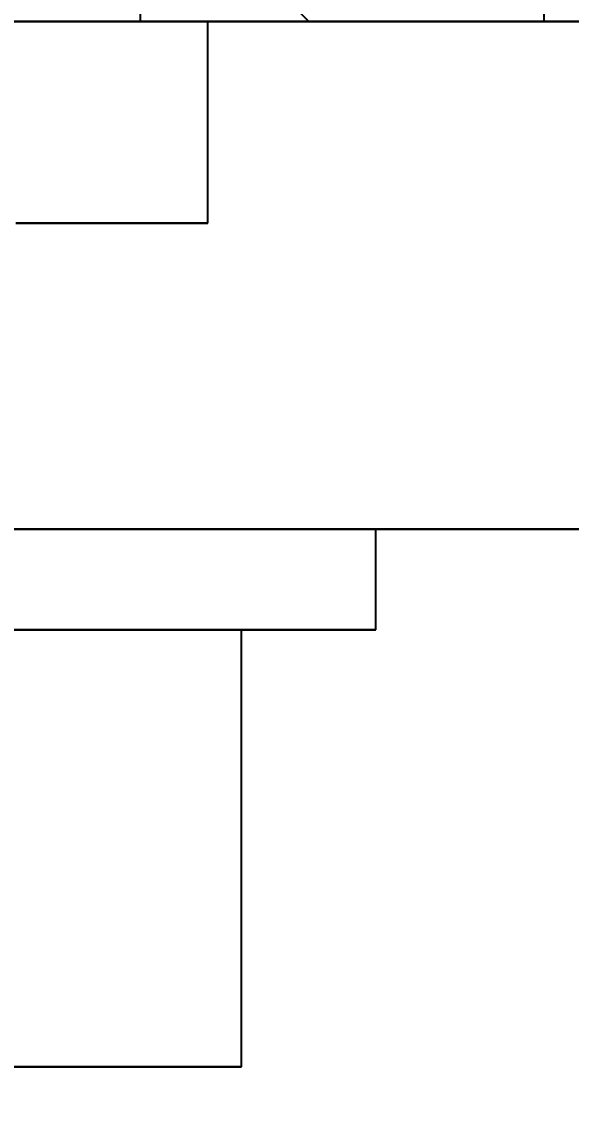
# Model space of a CAD drawing. Header units: millimetres. Extents: x -9 to 243, y -53 to 196.
# Drawn here: x 159.796 to 161.431, y -23.41 to -20.2 of the extents above; entities that cross this region are included whole.
import ezdxf

# ---------------------------------------------------------------- set-up
doc = ezdxf.new("R2010")
doc.units = ezdxf.units.MM
doc.linetypes.add('DASHED', pattern=[1.524, 1.27, -0.254])
for name, color, linetype in [('DIMS', 3, 'CONTINUOUS'), ('HIDDEN', 8, 'DASHED'), ('VISIBLE', 7, 'CONTINUOUS')]:
    doc.layers.add(name, color=color, linetype=linetype)
doc.styles.add('OpenSansCondensed-Light', font='OpenSansCondensed-Light.ttf')
doc.dimstyles.new('EZDXF', dxfattribs={"dimtxt": 0.25, "dimasz": 0.175, "dimexe": 0.375, "dimexo": 0.125, "dimgap": 0.1, "dimtad": 1, "dimlfac": 100, "dimzin": 12, "dimdsep": 46, "dimtxsty": 'OpenSansCondensed-Light', "dimblk": 'ARCHTICK', "dimcen": 2.5, "dimazin": 3, "dimtfac": 0.5, "dimtmove": 2, "dimatfit": 3})

# ---------------------------------------------------------------- blocks, each defined once
blk = doc.blocks.new('_ARCHTICK')
at = {"color": 0, "linetype": 'BYBLOCK', "const_width": 0.15}
blk.add_lwpolyline([(-0.5, -0.5), (0.5, 0.5)], dxfattribs=at)

msp = doc.modelspace()

# ---------------------------------------------------------------- linework, layer by layer
at = {"layer": 'HIDDEN'}
for points in [[(160.15, -20.2), (160.15, 32.4)], [(161.35, -20.2), (161.35, 32.4)], [(160.35, -19.9), (160.65, -20.2)], [(94.75, -20.2), (200.25, -20.2)], [(152.39464, -20.2), (152.975, -20.2), (153.55536, -20.2), (154.13571, -20.2), (154.71607, -20.2), (155.29643, -20.2), (155.87679, -20.2), (156.45714, -20.2), (157.0375, -20.2), (157.61786, -20.2), (158.19821, -20.2), (158.77857, -20.2), (159.35893, -20.2), (159.93929, -20.2), (160.51964, -20.2), (161.1, -20.2), (161.68036, -20.2), (162.26071, -20.2), (162.84107, -20.2), (163.42143, -20.2), (164.00179, -20.2), (164.58214, -20.2), (165.1625, -20.2)], [(165.1625, -20.2), (164.58214, -20.2), (164.00179, -20.2), (163.42143, -20.2), (162.84107, -20.2), (162.26071, -20.2), (161.68036, -20.2), (161.1, -20.2), (160.51964, -20.2), (159.93929, -20.2), (159.35893, -20.2), (158.77857, -20.2), (158.19821, -20.2), (157.61786, -20.2), (157.0375, -20.2), (156.45714, -20.2), (155.87679, -20.2), (155.29643, -20.2), (154.71607, -20.2), (154.13571, -20.2), (153.55536, -20.2), (152.975, -20.2), (152.39464, -20.2)], [(161.55635, -20.2), (161.38175, -20.2), (161.20714, -20.2), (161.03254, -20.2), (160.85794, -20.2), (160.68333, -20.2), (160.50873, -20.2), (160.33413, -20.2), (160.15952, -20.2), (159.98492, -20.2), (159.81032, -20.2), (159.63571, -20.2)], [(159.72143, -20.2), (159.81825, -20.2), (159.91508, -20.2), (160.0119, -20.2), (160.10873, -20.2), (160.20556, -20.2), (160.30238, -20.2), (160.39921, -20.2), (160.49603, -20.2), (160.59286, -20.2), (160.68968, -20.2), (160.78651, -20.2), (160.88333, -20.2), (160.98016, -20.2), (161.07698, -20.2), (161.17381, -20.2), (161.27063, -20.2), (161.36746, -20.2), (161.46429, -20.2)], [(161.46429, -20.2), (161.27063, -20.2), (161.07698, -20.2), (160.88333, -20.2), (160.68968, -20.2), (160.49603, -20.2), (160.30238, -20.2), (160.10873, -20.2), (159.91508, -20.2), (159.72143, -20.2)], [(159.72302, -20.2), (159.81032, -20.2), (159.89762, -20.2), (159.98492, -20.2), (160.07222, -20.2), (160.15952, -20.2), (160.24683, -20.2), (160.33413, -20.2), (160.42143, -20.2), (160.50873, -20.2), (160.59603, -20.2), (160.68333, -20.2), (160.77063, -20.2), (160.85794, -20.2), (160.94524, -20.2), (161.03254, -20.2), (161.11984, -20.2), (161.20714, -20.2), (161.29444, -20.2), (161.38175, -20.2), (161.46905, -20.2)], [(159.7627, -20.2), (159.80238, -20.2), (159.84206, -20.2), (159.88175, -20.2), (159.92143, -20.2), (159.96111, -20.2), (160.00079, -20.2), (160.04048, -20.2), (160.08016, -20.2), (160.11984, -20.2), (160.15952, -20.2), (160.19921, -20.2), (160.23889, -20.2), (160.27857, -20.2), (160.31825, -20.2), (160.35794, -20.2), (160.39762, -20.2), (160.4373, -20.2), (160.47698, -20.2), (160.51667, -20.2), (160.55635, -20.2), (160.59603, -20.2), (160.63571, -20.2), (160.6754, -20.2), (160.71508, -20.2), (160.75476, -20.2), (160.79444, -20.2), (160.83413, -20.2), (160.87381, -20.2), (160.91349, -20.2), (160.95317, -20.2), (160.99286, -20.2), (161.03254, -20.2), (161.07222, -20.2), (161.1119, -20.2), (161.15159, -20.2), (161.19127, -20.2), (161.23095, -20.2), (161.27063, -20.2), (161.31032, -20.2), (161.35, -20.2)], [(161.35, -20.2), (161.27063, -20.2), (161.19127, -20.2), (161.1119, -20.2), (161.03254, -20.2), (160.95317, -20.2), (160.87381, -20.2), (160.79444, -20.2), (160.71508, -20.2), (160.63571, -20.2), (160.55635, -20.2), (160.47698, -20.2), (160.39762, -20.2), (160.31825, -20.2), (160.23889, -20.2), (160.15952, -20.2), (160.08016, -20.2), (160.00079, -20.2), (159.92143, -20.2), (159.84206, -20.2), (159.7627, -20.2)], [(159.77857, -20.2), (159.80238, -20.2), (159.82619, -20.2), (159.85, -20.2), (159.87381, -20.2), (159.89762, -20.2), (159.92143, -20.2), (159.94524, -20.2), (159.96905, -20.2), (159.99286, -20.2), (160.01667, -20.2), (160.04048, -20.2), (160.06429, -20.2), (160.0881, -20.2), (160.1119, -20.2), (160.13571, -20.2), (160.15952, -20.2), (160.18333, -20.2), (160.20714, -20.2), (160.23095, -20.2), (160.25476, -20.2), (160.27857, -20.2), (160.30238, -20.2), (160.32619, -20.2), (160.35, -20.2)], [(160.35, -20.2), (160.30238, -20.2), (160.25476, -20.2), (160.20714, -20.2), (160.15952, -20.2), (160.1119, -20.2), (160.06429, -20.2), (160.01667, -20.2), (159.96905, -20.2), (159.92143, -20.2), (159.87381, -20.2), (159.82619, -20.2), (159.77857, -20.2)], [(159.77857, -20.2), (159.79921, -20.2), (159.81984, -20.2), (159.84048, -20.2), (159.86111, -20.2), (159.88175, -20.2), (159.90238, -20.2), (159.92302, -20.2), (159.94365, -20.2), (159.96429, -20.2), (159.98492, -20.2), (160.00556, -20.2), (160.02619, -20.2), (160.04683, -20.2), (160.06746, -20.2), (160.0881, -20.2), (160.10873, -20.2), (160.12937, -20.2), (160.15, -20.2)], [(160.15, -20.2), (160.10873, -20.2), (160.06746, -20.2), (160.02619, -20.2), (159.98492, -20.2), (159.94365, -20.2), (159.90238, -20.2), (159.86111, -20.2), (159.81984, -20.2), (159.77857, -20.2)], [(159.79286, -20.2), (159.82143, -20.2), (159.85, -20.2), (159.87857, -20.2), (159.90714, -20.2), (159.93571, -20.2), (159.96429, -20.2), (159.99286, -20.2), (160.02143, -20.2), (160.05, -20.2), (160.07857, -20.2), (160.10714, -20.2), (160.13571, -20.2), (160.16429, -20.2), (160.19286, -20.2), (160.22143, -20.2), (160.25, -20.2), (160.27857, -20.2), (160.30714, -20.2), (160.33571, -20.2), (160.36429, -20.2), (160.39286, -20.2), (160.42143, -20.2), (160.45, -20.2), (160.47857, -20.2), (160.50714, -20.2), (160.53571, -20.2), (160.56429, -20.2), (160.59286, -20.2), (160.62143, -20.2), (160.65, -20.2)], [(160.65, -20.2), (160.59286, -20.2), (160.53571, -20.2), (160.47857, -20.2), (160.42143, -20.2), (160.36429, -20.2), (160.30714, -20.2), (160.25, -20.2), (160.19286, -20.2), (160.13571, -20.2), (160.07857, -20.2), (160.02143, -20.2), (159.96429, -20.2), (159.90714, -20.2), (159.85, -20.2), (159.79286, -20.2)], [(159.79444, -20.2), (159.85, -20.2), (159.90556, -20.2), (159.96111, -20.2), (160.01667, -20.2), (160.07222, -20.2), (160.12778, -20.2), (160.18333, -20.2), (160.23889, -20.2), (160.29444, -20.2), (160.35, -20.2), (160.40556, -20.2), (160.46111, -20.2), (160.51667, -20.2), (160.57222, -20.2), (160.62778, -20.2), (160.68333, -20.2), (160.73889, -20.2), (160.79444, -20.2), (160.85, -20.2), (160.90556, -20.2), (160.96111, -20.2), (161.01667, -20.2), (161.07222, -20.2), (161.12778, -20.2), (161.18333, -20.2), (161.23889, -20.2), (161.29444, -20.2), (161.35, -20.2), (161.40556, -20.2), (161.46111, -20.2)], [(161.46111, -20.2), (161.35, -20.2), (161.23889, -20.2), (161.12778, -20.2), (161.01667, -20.2), (160.90556, -20.2), (160.79444, -20.2), (160.68333, -20.2), (160.57222, -20.2), (160.46111, -20.2), (160.35, -20.2), (160.23889, -20.2), (160.12778, -20.2), (160.01667, -20.2), (159.90556, -20.2), (159.79444, -20.2)], [(160.35, -20.8), (160.35, -20.2)], [(159.77857, -20.8), (159.80238, -20.8), (159.82619, -20.8), (159.85, -20.8), (159.87381, -20.8), (159.89762, -20.8), (159.92143, -20.8), (159.94524, -20.8), (159.96905, -20.8), (159.99286, -20.8), (160.01667, -20.8), (160.04048, -20.8), (160.06429, -20.8), (160.0881, -20.8), (160.1119, -20.8), (160.13571, -20.8), (160.15952, -20.8), (160.18333, -20.8), (160.20714, -20.8), (160.23095, -20.8), (160.25476, -20.8), (160.27857, -20.8), (160.30238, -20.8), (160.32619, -20.8), (160.35, -20.8)], [(160.35, -20.8), (160.30238, -20.8), (160.25476, -20.8), (160.20714, -20.8), (160.15952, -20.8), (160.1119, -20.8), (160.06429, -20.8), (160.01667, -20.8), (159.96905, -20.8), (159.92143, -20.8), (159.87381, -20.8), (159.82619, -20.8), (159.77857, -20.8)], [(94.75, -21.71), (200.25, -21.71)], [(159.77063, -21.71), (159.80238, -21.71), (159.83413, -21.71), (159.86587, -21.71), (159.89762, -21.71), (159.92937, -21.71), (159.96111, -21.71), (159.99286, -21.71), (160.0246, -21.71), (160.05635, -21.71), (160.0881, -21.71), (160.11984, -21.71), (160.15159, -21.71), (160.18333, -21.71), (160.21508, -21.71), (160.24683, -21.71), (160.27857, -21.71), (160.31032, -21.71), (160.34206, -21.71), (160.37381, -21.71), (160.40556, -21.71), (160.4373, -21.71), (160.46905, -21.71), (160.50079, -21.71), (160.53254, -21.71), (160.56429, -21.71), (160.59603, -21.71), (160.62778, -21.71), (160.65952, -21.71), (160.69127, -21.71), (160.72302, -21.71), (160.75476, -21.71), (160.78651, -21.71), (160.81825, -21.71), (160.85, -21.71)], [(160.85, -21.71), (160.78651, -21.71), (160.72302, -21.71), (160.65952, -21.71), (160.59603, -21.71), (160.53254, -21.71), (160.46905, -21.71), (160.40556, -21.71), (160.34206, -21.71), (160.27857, -21.71), (160.21508, -21.71), (160.15159, -21.71), (160.0881, -21.71), (160.0246, -21.71), (159.96111, -21.71), (159.89762, -21.71), (159.83413, -21.71), (159.77063, -21.71)], [(158.85, -22.01), (160.45, -22.01)], [(160.45, -22.01), (158.85, -22.01)], [(160.85, -22.01), (160.78651, -22.01), (160.72302, -22.01), (160.65952, -22.01), (160.59603, -22.01), (160.53254, -22.01), (160.46905, -22.01), (160.40556, -22.01), (160.34206, -22.01), (160.27857, -22.01), (160.21508, -22.01), (160.15159, -22.01), (160.0881, -22.01), (160.0246, -22.01), (159.96111, -22.01), (159.89762, -22.01), (159.83413, -22.01), (159.77063, -22.01)], [(160.45, -23.31), (160.45, -22.01)], [(160.45, -23.31), (158.85, -23.31)]]:
    msp.add_lwpolyline(points, dxfattribs=at)
at = {"layer": 'VISIBLE'}
for points in [[(200.25, -20.2), (94.75, -20.2)], [(200.25, -21.71), (94.75, -21.71)], [(160.85, -22.01), (160.85, -21.71)], [(159.78333, -22.01), (159.80556, -22.01), (159.82778, -22.01), (159.85, -22.01), (159.87222, -22.01), (159.89444, -22.01), (159.91667, -22.01), (159.93889, -22.01), (159.96111, -22.01), (159.98333, -22.01), (160.00556, -22.01), (160.02778, -22.01), (160.05, -22.01), (160.07222, -22.01), (160.09444, -22.01), (160.11667, -22.01), (160.13889, -22.01), (160.16111, -22.01), (160.18333, -22.01), (160.20556, -22.01), (160.22778, -22.01), (160.25, -22.01), (160.27222, -22.01), (160.29444, -22.01), (160.31667, -22.01), (160.33889, -22.01), (160.36111, -22.01), (160.38333, -22.01), (160.40556, -22.01), (160.42778, -22.01), (160.45, -22.01), (160.47222, -22.01), (160.49444, -22.01), (160.51667, -22.01), (160.53889, -22.01), (160.56111, -22.01), (160.58333, -22.01), (160.60556, -22.01), (160.62778, -22.01), (160.65, -22.01), (160.67222, -22.01), (160.69444, -22.01), (160.71667, -22.01), (160.73889, -22.01), (160.76111, -22.01), (160.78333, -22.01), (160.80556, -22.01), (160.82778, -22.01), (160.85, -22.01)], [(160.45, -23.31), (160.45, -22.01)], [(158.85, -23.31), (160.45, -23.31)]]:
    msp.add_lwpolyline(points, dxfattribs=at)

# ---------------------------------------------------------------- dimensions: what is measured, and where the dimension line sits
at = {"layer": 'DIMS'}
msp.add_linear_dim(base=(93.75, -52.71), p1=(93.75, -21.71), p2=(201.25, -21.71), dimstyle='EZDXF', override={"dimtxt": 1.6, "dimasz": 1, "dimexe": 0.6, "dimexo": 0.5, "dimdec": 2}, dxfattribs=at).render()

doc.saveas('drawing.dxf')
